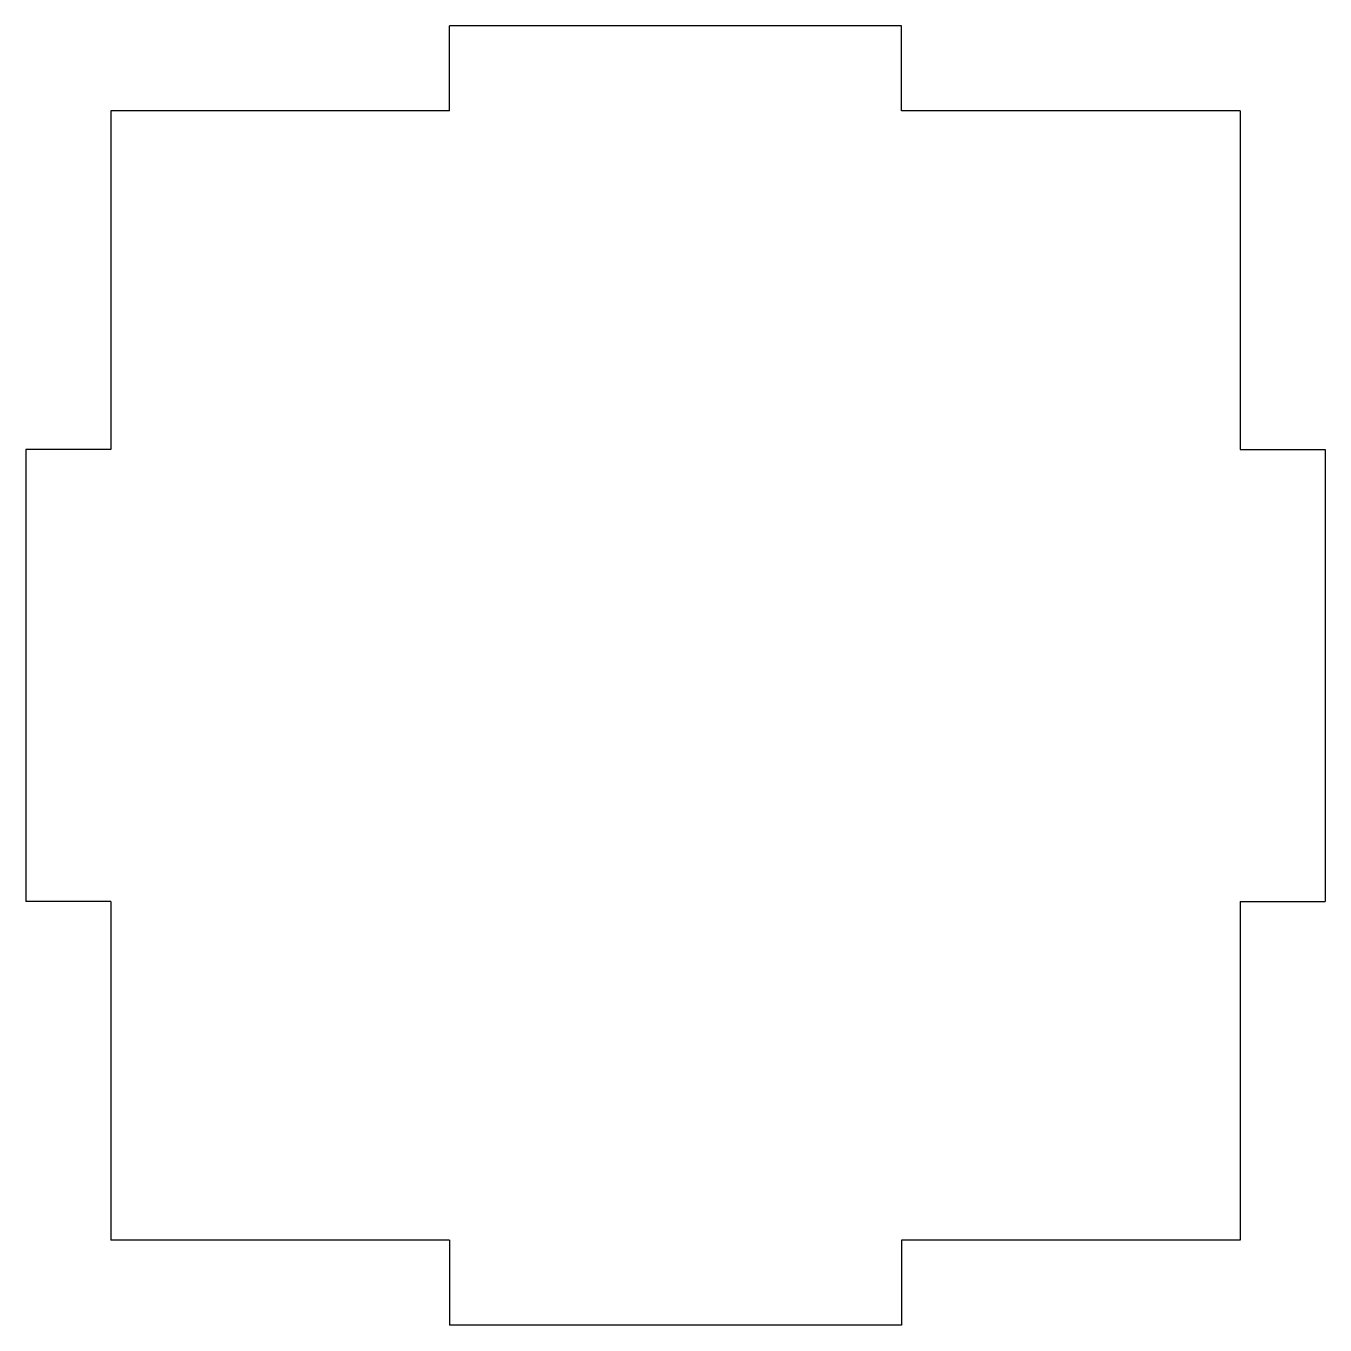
# Model space of a CAD drawing. Header units: millimetres. Extents: x -23 to 23, y -23 to 23.
import ezdxf

# ---------------------------------------------------------------- set-up
doc = ezdxf.new("R2010")
doc.units = ezdxf.units.MM

msp = doc.modelspace()

# ---------------------------------------------------------------- linework, layer by layer
at = {"color": 7, "linetype": 'Continuous', "lineweight": 25}
for p, q in [((-8, 20), (-8, 23)), ((8, 23), (-8, 23)), ((8, 20), (8, 23)), ((-20, 20), (-20, 8)), ((-8, 20), (-20, 20)), ((20, 20), (8, 20)), ((20, 20), (20, 8)), ((-20, 8), (-23, 8)), ((-23, 8), (-23, -8)), ((20, 8), (23, 8)), ((23, 8), (23, -8)), ((-20, -8), (-23, -8)), ((-20, -8), (-20, -20)), ((20, -8), (23, -8)), ((20, -8), (20, -20)), ((-8, -20), (-20, -20)), ((-8, -20), (-8, -23)), ((20, -20), (8, -20)), ((8, -20), (8, -23)), ((8, -23), (-8, -23))]:
    msp.add_line(p, q, dxfattribs=at)

doc.saveas('drawing.dxf')
